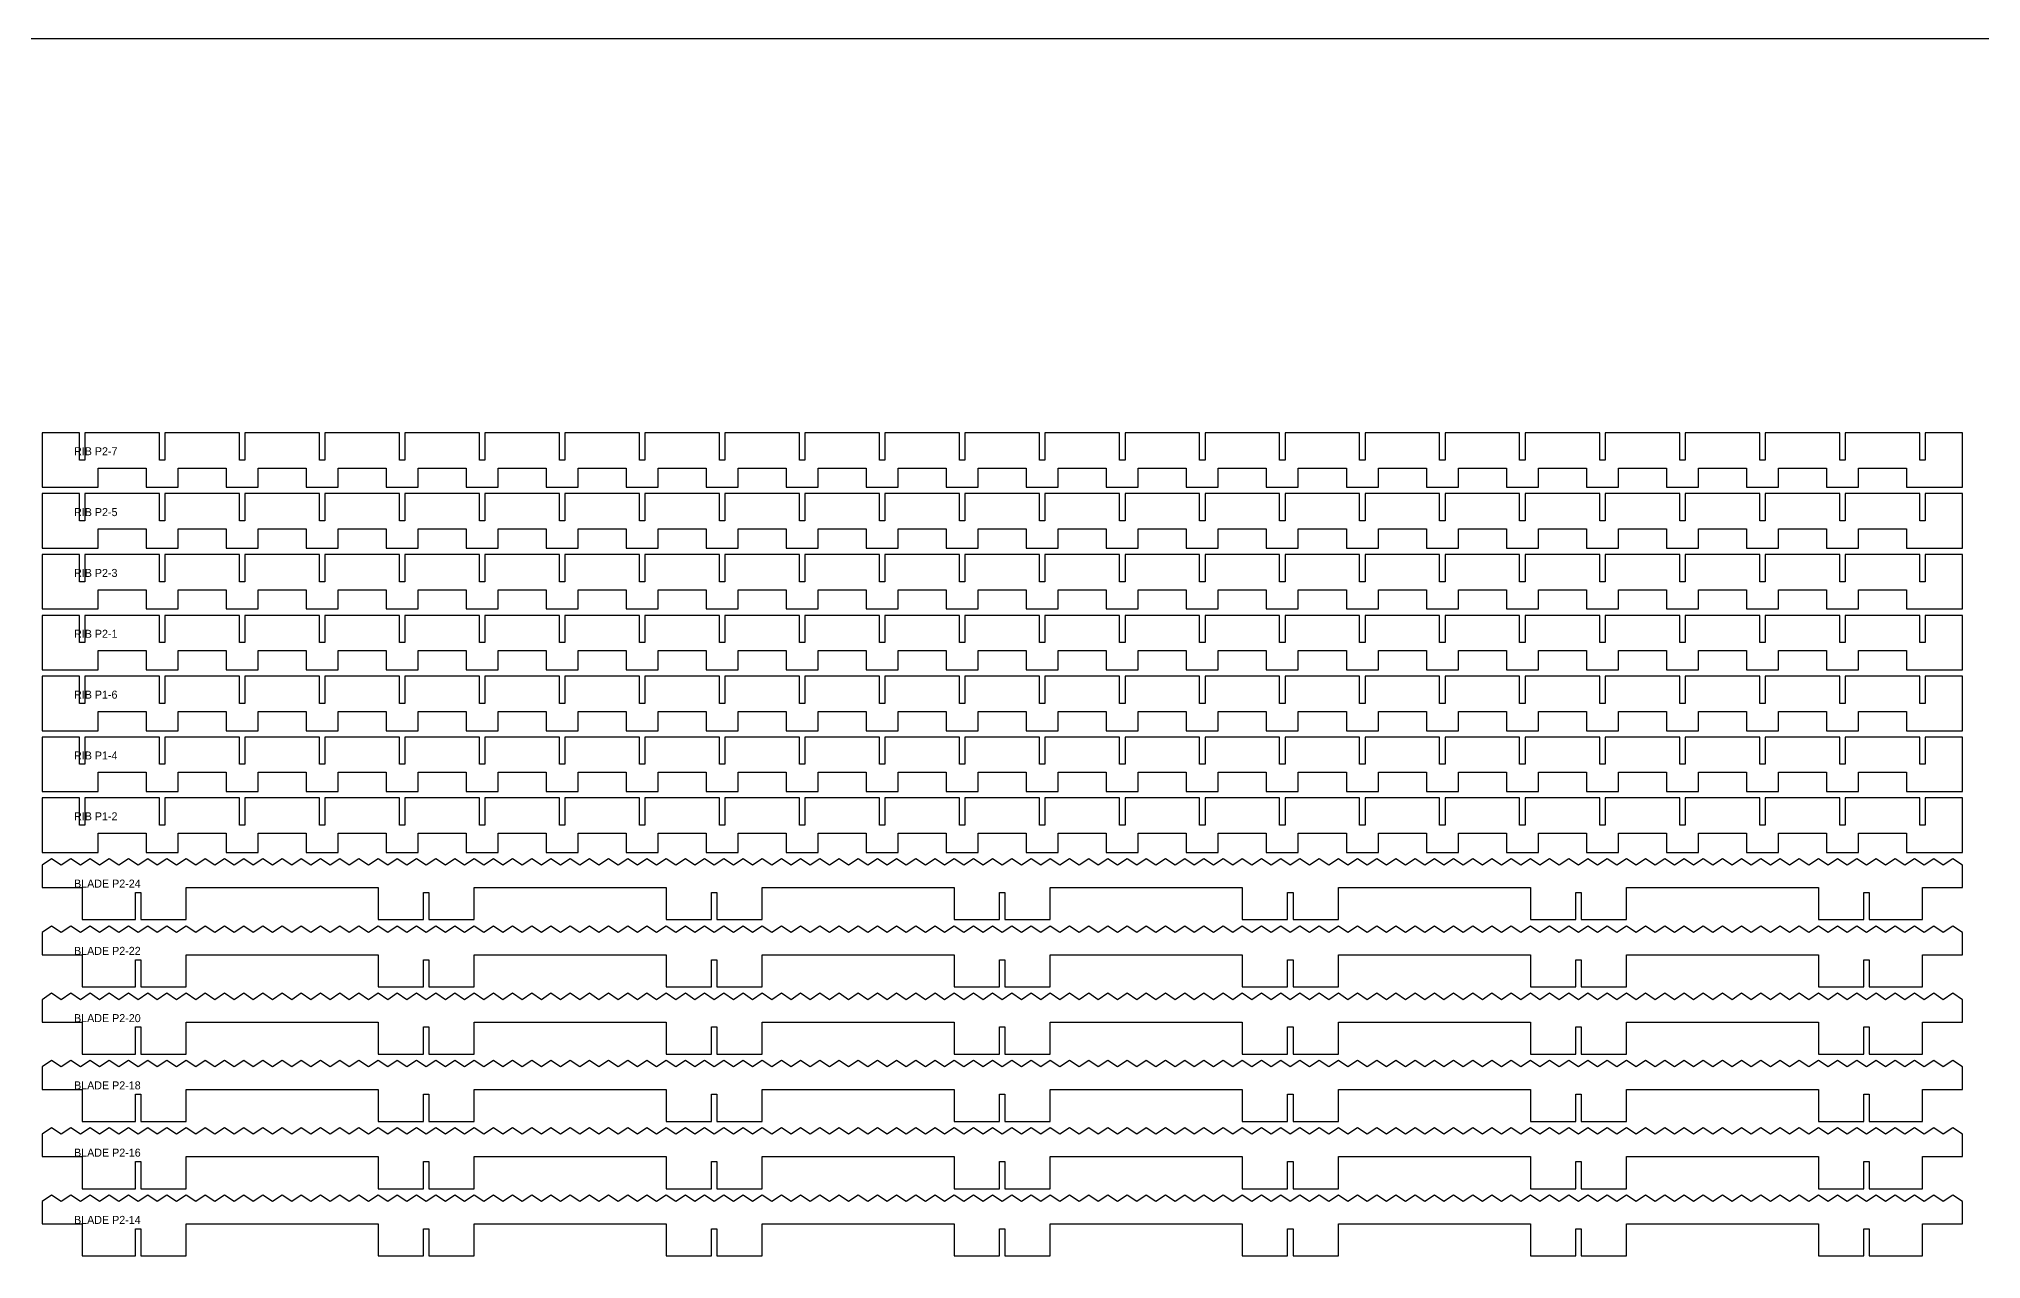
# Model space of a CAD drawing. Header units: millimetres. Extents: x 0 to 3048, y 0 to 1544.
# Drawn here: x 1210 to 2424, y 762 to 1524 of the extents above; entities that cross this region are included whole.
import ezdxf

# ---------------------------------------------------------------- set-up
doc = ezdxf.new("R2010")
doc.units = ezdxf.units.MM
for name, color, linetype in [('CUT', 1, 'Continuous'), ('LABELS', 3, 'Continuous'), ('SHEET', 8, 'Continuous')]:
    doc.layers.add(name, color=color, linetype=linetype)

msp = doc.modelspace()

# ---------------------------------------------------------------- linework, layer by layer
at = {"layer": 'CUT'}
for points in [[(1212, 1244), (1247, 1244), (1247, 1256), (1277, 1256), (1277, 1244), (1297, 1244), (1297, 1256), (1327, 1256), (1327, 1244), (1347, 1244), (1347, 1256), (1377, 1256), (1377, 1244), (1397, 1244), (1397, 1256), (1427, 1256), (1427, 1244), (1447, 1244), (1447, 1256), (1477, 1256), (1477, 1244), (1497, 1244), (1497, 1256), (1527, 1256), (1527, 1244), (1547, 1244), (1547, 1256), (1577, 1256), (1577, 1244), (1597, 1244), (1597, 1256), (1627, 1256), (1627, 1244), (1647, 1244), (1647, 1256), (1677, 1256), (1677, 1244), (1697, 1244), (1697, 1256), (1727, 1256), (1727, 1244), (1747, 1244), (1747, 1256), (1777, 1256), (1777, 1244), (1797, 1244), (1797, 1256), (1827, 1256), (1827, 1244), (1847, 1244), (1847, 1256), (1877, 1256), (1877, 1244), (1897, 1244), (1897, 1256), (1927, 1256), (1927, 1244), (1947, 1244), (1947, 1256), (1977, 1256), (1977, 1244), (1997, 1244), (1997, 1256), (2027, 1256), (2027, 1244), (2047, 1244), (2047, 1256), (2077, 1256), (2077, 1244), (2097, 1244), (2097, 1256), (2127, 1256), (2127, 1244), (2147, 1244), (2147, 1256), (2177, 1256), (2177, 1244), (2197, 1244), (2197, 1256), (2227, 1256), (2227, 1244), (2247, 1244), (2247, 1256), (2277, 1256), (2277, 1244), (2297, 1244), (2297, 1256), (2327, 1256), (2327, 1244), (2347, 1244), (2347, 1256), (2377, 1256), (2377, 1244), (2412, 1244), (2412, 1278), (2388.7, 1278), (2388.7, 1261), (2385.3, 1261), (2385.3, 1278), (2338.7, 1278), (2338.7, 1261), (2335.3, 1261), (2335.3, 1278), (2288.7, 1278), (2288.7, 1261), (2285.3, 1261), (2285.3, 1278), (2238.7, 1278), (2238.7, 1261), (2235.3, 1261), (2235.3, 1278), (2188.7, 1278), (2188.7, 1261), (2185.3, 1261), (2185.3, 1278), (2138.7, 1278), (2138.7, 1261), (2135.3, 1261), (2135.3, 1278), (2088.7, 1278), (2088.7, 1261), (2085.3, 1261), (2085.3, 1278), (2038.7, 1278), (2038.7, 1261), (2035.3, 1261), (2035.3, 1278), (1988.7, 1278), (1988.7, 1261), (1985.3, 1261), (1985.3, 1278), (1938.7, 1278), (1938.7, 1261), (1935.3, 1261), (1935.3, 1278), (1888.7, 1278), (1888.7, 1261), (1885.3, 1261), (1885.3, 1278), (1838.7, 1278), (1838.7, 1261), (1835.3, 1261), (1835.3, 1278), (1788.7, 1278), (1788.7, 1261), (1785.3, 1261), (1785.3, 1278), (1738.7, 1278), (1738.7, 1261), (1735.3, 1261), (1735.3, 1278), (1688.7, 1278), (1688.7, 1261), (1685.3, 1261), (1685.3, 1278), (1638.7, 1278), (1638.7, 1261), (1635.3, 1261), (1635.3, 1278), (1588.7, 1278), (1588.7, 1261), (1585.3, 1261), (1585.3, 1278), (1538.7, 1278), (1538.7, 1261), (1535.3, 1261), (1535.3, 1278), (1488.7, 1278), (1488.7, 1261), (1485.3, 1261), (1485.3, 1278), (1438.7, 1278), (1438.7, 1261), (1435.3, 1261), (1435.3, 1278), (1388.7, 1278), (1388.7, 1261), (1385.3, 1261), (1385.3, 1278), (1338.7, 1278), (1338.7, 1261), (1335.3, 1261), (1335.3, 1278), (1288.7, 1278), (1288.7, 1261), (1285.3, 1261), (1285.3, 1278), (1238.7, 1278), (1238.7, 1261), (1235.3, 1261), (1235.3, 1278), (1212, 1278)], [(1212, 1206), (1247, 1206), (1247, 1218), (1277, 1218), (1277, 1206), (1297, 1206), (1297, 1218), (1327, 1218), (1327, 1206), (1347, 1206), (1347, 1218), (1377, 1218), (1377, 1206), (1397, 1206), (1397, 1218), (1427, 1218), (1427, 1206), (1447, 1206), (1447, 1218), (1477, 1218), (1477, 1206), (1497, 1206), (1497, 1218), (1527, 1218), (1527, 1206), (1547, 1206), (1547, 1218), (1577, 1218), (1577, 1206), (1597, 1206), (1597, 1218), (1627, 1218), (1627, 1206), (1647, 1206), (1647, 1218), (1677, 1218), (1677, 1206), (1697, 1206), (1697, 1218), (1727, 1218), (1727, 1206), (1747, 1206), (1747, 1218), (1777, 1218), (1777, 1206), (1797, 1206), (1797, 1218), (1827, 1218), (1827, 1206), (1847, 1206), (1847, 1218), (1877, 1218), (1877, 1206), (1897, 1206), (1897, 1218), (1927, 1218), (1927, 1206), (1947, 1206), (1947, 1218), (1977, 1218), (1977, 1206), (1997, 1206), (1997, 1218), (2027, 1218), (2027, 1206), (2047, 1206), (2047, 1218), (2077, 1218), (2077, 1206), (2097, 1206), (2097, 1218), (2127, 1218), (2127, 1206), (2147, 1206), (2147, 1218), (2177, 1218), (2177, 1206), (2197, 1206), (2197, 1218), (2227, 1218), (2227, 1206), (2247, 1206), (2247, 1218), (2277, 1218), (2277, 1206), (2297, 1206), (2297, 1218), (2327, 1218), (2327, 1206), (2347, 1206), (2347, 1218), (2377, 1218), (2377, 1206), (2412, 1206), (2412, 1240), (2388.7, 1240), (2388.7, 1223), (2385.3, 1223), (2385.3, 1240), (2338.7, 1240), (2338.7, 1223), (2335.3, 1223), (2335.3, 1240), (2288.7, 1240), (2288.7, 1223), (2285.3, 1223), (2285.3, 1240), (2238.7, 1240), (2238.7, 1223), (2235.3, 1223), (2235.3, 1240), (2188.7, 1240), (2188.7, 1223), (2185.3, 1223), (2185.3, 1240), (2138.7, 1240), (2138.7, 1223), (2135.3, 1223), (2135.3, 1240), (2088.7, 1240), (2088.7, 1223), (2085.3, 1223), (2085.3, 1240), (2038.7, 1240), (2038.7, 1223), (2035.3, 1223), (2035.3, 1240), (1988.7, 1240), (1988.7, 1223), (1985.3, 1223), (1985.3, 1240), (1938.7, 1240), (1938.7, 1223), (1935.3, 1223), (1935.3, 1240), (1888.7, 1240), (1888.7, 1223), (1885.3, 1223), (1885.3, 1240), (1838.7, 1240), (1838.7, 1223), (1835.3, 1223), (1835.3, 1240), (1788.7, 1240), (1788.7, 1223), (1785.3, 1223), (1785.3, 1240), (1738.7, 1240), (1738.7, 1223), (1735.3, 1223), (1735.3, 1240), (1688.7, 1240), (1688.7, 1223), (1685.3, 1223), (1685.3, 1240), (1638.7, 1240), (1638.7, 1223), (1635.3, 1223), (1635.3, 1240), (1588.7, 1240), (1588.7, 1223), (1585.3, 1223), (1585.3, 1240), (1538.7, 1240), (1538.7, 1223), (1535.3, 1223), (1535.3, 1240), (1488.7, 1240), (1488.7, 1223), (1485.3, 1223), (1485.3, 1240), (1438.7, 1240), (1438.7, 1223), (1435.3, 1223), (1435.3, 1240), (1388.7, 1240), (1388.7, 1223), (1385.3, 1223), (1385.3, 1240), (1338.7, 1240), (1338.7, 1223), (1335.3, 1223), (1335.3, 1240), (1288.7, 1240), (1288.7, 1223), (1285.3, 1223), (1285.3, 1240), (1238.7, 1240), (1238.7, 1223), (1235.3, 1223), (1235.3, 1240), (1212, 1240)], [(1212, 1168), (1247, 1168), (1247, 1180), (1277, 1180), (1277, 1168), (1297, 1168), (1297, 1180), (1327, 1180), (1327, 1168), (1347, 1168), (1347, 1180), (1377, 1180), (1377, 1168), (1397, 1168), (1397, 1180), (1427, 1180), (1427, 1168), (1447, 1168), (1447, 1180), (1477, 1180), (1477, 1168), (1497, 1168), (1497, 1180), (1527, 1180), (1527, 1168), (1547, 1168), (1547, 1180), (1577, 1180), (1577, 1168), (1597, 1168), (1597, 1180), (1627, 1180), (1627, 1168), (1647, 1168), (1647, 1180), (1677, 1180), (1677, 1168), (1697, 1168), (1697, 1180), (1727, 1180), (1727, 1168), (1747, 1168), (1747, 1180), (1777, 1180), (1777, 1168), (1797, 1168), (1797, 1180), (1827, 1180), (1827, 1168), (1847, 1168), (1847, 1180), (1877, 1180), (1877, 1168), (1897, 1168), (1897, 1180), (1927, 1180), (1927, 1168), (1947, 1168), (1947, 1180), (1977, 1180), (1977, 1168), (1997, 1168), (1997, 1180), (2027, 1180), (2027, 1168), (2047, 1168), (2047, 1180), (2077, 1180), (2077, 1168), (2097, 1168), (2097, 1180), (2127, 1180), (2127, 1168), (2147, 1168), (2147, 1180), (2177, 1180), (2177, 1168), (2197, 1168), (2197, 1180), (2227, 1180), (2227, 1168), (2247, 1168), (2247, 1180), (2277, 1180), (2277, 1168), (2297, 1168), (2297, 1180), (2327, 1180), (2327, 1168), (2347, 1168), (2347, 1180), (2377, 1180), (2377, 1168), (2412, 1168), (2412, 1202), (2388.7, 1202), (2388.7, 1185), (2385.3, 1185), (2385.3, 1202), (2338.7, 1202), (2338.7, 1185), (2335.3, 1185), (2335.3, 1202), (2288.7, 1202), (2288.7, 1185), (2285.3, 1185), (2285.3, 1202), (2238.7, 1202), (2238.7, 1185), (2235.3, 1185), (2235.3, 1202), (2188.7, 1202), (2188.7, 1185), (2185.3, 1185), (2185.3, 1202), (2138.7, 1202), (2138.7, 1185), (2135.3, 1185), (2135.3, 1202), (2088.7, 1202), (2088.7, 1185), (2085.3, 1185), (2085.3, 1202), (2038.7, 1202), (2038.7, 1185), (2035.3, 1185), (2035.3, 1202), (1988.7, 1202), (1988.7, 1185), (1985.3, 1185), (1985.3, 1202), (1938.7, 1202), (1938.7, 1185), (1935.3, 1185), (1935.3, 1202), (1888.7, 1202), (1888.7, 1185), (1885.3, 1185), (1885.3, 1202), (1838.7, 1202), (1838.7, 1185), (1835.3, 1185), (1835.3, 1202), (1788.7, 1202), (1788.7, 1185), (1785.3, 1185), (1785.3, 1202), (1738.7, 1202), (1738.7, 1185), (1735.3, 1185), (1735.3, 1202), (1688.7, 1202), (1688.7, 1185), (1685.3, 1185), (1685.3, 1202), (1638.7, 1202), (1638.7, 1185), (1635.3, 1185), (1635.3, 1202), (1588.7, 1202), (1588.7, 1185), (1585.3, 1185), (1585.3, 1202), (1538.7, 1202), (1538.7, 1185), (1535.3, 1185), (1535.3, 1202), (1488.7, 1202), (1488.7, 1185), (1485.3, 1185), (1485.3, 1202), (1438.7, 1202), (1438.7, 1185), (1435.3, 1185), (1435.3, 1202), (1388.7, 1202), (1388.7, 1185), (1385.3, 1185), (1385.3, 1202), (1338.7, 1202), (1338.7, 1185), (1335.3, 1185), (1335.3, 1202), (1288.7, 1202), (1288.7, 1185), (1285.3, 1185), (1285.3, 1202), (1238.7, 1202), (1238.7, 1185), (1235.3, 1185), (1235.3, 1202), (1212, 1202)], [(1212, 1130), (1247, 1130), (1247, 1142), (1277, 1142), (1277, 1130), (1297, 1130), (1297, 1142), (1327, 1142), (1327, 1130), (1347, 1130), (1347, 1142), (1377, 1142), (1377, 1130), (1397, 1130), (1397, 1142), (1427, 1142), (1427, 1130), (1447, 1130), (1447, 1142), (1477, 1142), (1477, 1130), (1497, 1130), (1497, 1142), (1527, 1142), (1527, 1130), (1547, 1130), (1547, 1142), (1577, 1142), (1577, 1130), (1597, 1130), (1597, 1142), (1627, 1142), (1627, 1130), (1647, 1130), (1647, 1142), (1677, 1142), (1677, 1130), (1697, 1130), (1697, 1142), (1727, 1142), (1727, 1130), (1747, 1130), (1747, 1142), (1777, 1142), (1777, 1130), (1797, 1130), (1797, 1142), (1827, 1142), (1827, 1130), (1847, 1130), (1847, 1142), (1877, 1142), (1877, 1130), (1897, 1130), (1897, 1142), (1927, 1142), (1927, 1130), (1947, 1130), (1947, 1142), (1977, 1142), (1977, 1130), (1997, 1130), (1997, 1142), (2027, 1142), (2027, 1130), (2047, 1130), (2047, 1142), (2077, 1142), (2077, 1130), (2097, 1130), (2097, 1142), (2127, 1142), (2127, 1130), (2147, 1130), (2147, 1142), (2177, 1142), (2177, 1130), (2197, 1130), (2197, 1142), (2227, 1142), (2227, 1130), (2247, 1130), (2247, 1142), (2277, 1142), (2277, 1130), (2297, 1130), (2297, 1142), (2327, 1142), (2327, 1130), (2347, 1130), (2347, 1142), (2377, 1142), (2377, 1130), (2412, 1130), (2412, 1164), (2388.7, 1164), (2388.7, 1147), (2385.3, 1147), (2385.3, 1164), (2338.7, 1164), (2338.7, 1147), (2335.3, 1147), (2335.3, 1164), (2288.7, 1164), (2288.7, 1147), (2285.3, 1147), (2285.3, 1164), (2238.7, 1164), (2238.7, 1147), (2235.3, 1147), (2235.3, 1164), (2188.7, 1164), (2188.7, 1147), (2185.3, 1147), (2185.3, 1164), (2138.7, 1164), (2138.7, 1147), (2135.3, 1147), (2135.3, 1164), (2088.7, 1164), (2088.7, 1147), (2085.3, 1147), (2085.3, 1164), (2038.7, 1164), (2038.7, 1147), (2035.3, 1147), (2035.3, 1164), (1988.7, 1164), (1988.7, 1147), (1985.3, 1147), (1985.3, 1164), (1938.7, 1164), (1938.7, 1147), (1935.3, 1147), (1935.3, 1164), (1888.7, 1164), (1888.7, 1147), (1885.3, 1147), (1885.3, 1164), (1838.7, 1164), (1838.7, 1147), (1835.3, 1147), (1835.3, 1164), (1788.7, 1164), (1788.7, 1147), (1785.3, 1147), (1785.3, 1164), (1738.7, 1164), (1738.7, 1147), (1735.3, 1147), (1735.3, 1164), (1688.7, 1164), (1688.7, 1147), (1685.3, 1147), (1685.3, 1164), (1638.7, 1164), (1638.7, 1147), (1635.3, 1147), (1635.3, 1164), (1588.7, 1164), (1588.7, 1147), (1585.3, 1147), (1585.3, 1164), (1538.7, 1164), (1538.7, 1147), (1535.3, 1147), (1535.3, 1164), (1488.7, 1164), (1488.7, 1147), (1485.3, 1147), (1485.3, 1164), (1438.7, 1164), (1438.7, 1147), (1435.3, 1147), (1435.3, 1164), (1388.7, 1164), (1388.7, 1147), (1385.3, 1147), (1385.3, 1164), (1338.7, 1164), (1338.7, 1147), (1335.3, 1147), (1335.3, 1164), (1288.7, 1164), (1288.7, 1147), (1285.3, 1147), (1285.3, 1164), (1238.7, 1164), (1238.7, 1147), (1235.3, 1147), (1235.3, 1164), (1212, 1164)], [(1212, 1092), (1247, 1092), (1247, 1104), (1277, 1104), (1277, 1092), (1297, 1092), (1297, 1104), (1327, 1104), (1327, 1092), (1347, 1092), (1347, 1104), (1377, 1104), (1377, 1092), (1397, 1092), (1397, 1104), (1427, 1104), (1427, 1092), (1447, 1092), (1447, 1104), (1477, 1104), (1477, 1092), (1497, 1092), (1497, 1104), (1527, 1104), (1527, 1092), (1547, 1092), (1547, 1104), (1577, 1104), (1577, 1092), (1597, 1092), (1597, 1104), (1627, 1104), (1627, 1092), (1647, 1092), (1647, 1104), (1677, 1104), (1677, 1092), (1697, 1092), (1697, 1104), (1727, 1104), (1727, 1092), (1747, 1092), (1747, 1104), (1777, 1104), (1777, 1092), (1797, 1092), (1797, 1104), (1827, 1104), (1827, 1092), (1847, 1092), (1847, 1104), (1877, 1104), (1877, 1092), (1897, 1092), (1897, 1104), (1927, 1104), (1927, 1092), (1947, 1092), (1947, 1104), (1977, 1104), (1977, 1092), (1997, 1092), (1997, 1104), (2027, 1104), (2027, 1092), (2047, 1092), (2047, 1104), (2077, 1104), (2077, 1092), (2097, 1092), (2097, 1104), (2127, 1104), (2127, 1092), (2147, 1092), (2147, 1104), (2177, 1104), (2177, 1092), (2197, 1092), (2197, 1104), (2227, 1104), (2227, 1092), (2247, 1092), (2247, 1104), (2277, 1104), (2277, 1092), (2297, 1092), (2297, 1104), (2327, 1104), (2327, 1092), (2347, 1092), (2347, 1104), (2377, 1104), (2377, 1092), (2412, 1092), (2412, 1126), (2388.7, 1126), (2388.7, 1109), (2385.3, 1109), (2385.3, 1126), (2338.7, 1126), (2338.7, 1109), (2335.3, 1109), (2335.3, 1126), (2288.7, 1126), (2288.7, 1109), (2285.3, 1109), (2285.3, 1126), (2238.7, 1126), (2238.7, 1109), (2235.3, 1109), (2235.3, 1126), (2188.7, 1126), (2188.7, 1109), (2185.3, 1109), (2185.3, 1126), (2138.7, 1126), (2138.7, 1109), (2135.3, 1109), (2135.3, 1126), (2088.7, 1126), (2088.7, 1109), (2085.3, 1109), (2085.3, 1126), (2038.7, 1126), (2038.7, 1109), (2035.3, 1109), (2035.3, 1126), (1988.7, 1126), (1988.7, 1109), (1985.3, 1109), (1985.3, 1126), (1938.7, 1126), (1938.7, 1109), (1935.3, 1109), (1935.3, 1126), (1888.7, 1126), (1888.7, 1109), (1885.3, 1109), (1885.3, 1126), (1838.7, 1126), (1838.7, 1109), (1835.3, 1109), (1835.3, 1126), (1788.7, 1126), (1788.7, 1109), (1785.3, 1109), (1785.3, 1126), (1738.7, 1126), (1738.7, 1109), (1735.3, 1109), (1735.3, 1126), (1688.7, 1126), (1688.7, 1109), (1685.3, 1109), (1685.3, 1126), (1638.7, 1126), (1638.7, 1109), (1635.3, 1109), (1635.3, 1126), (1588.7, 1126), (1588.7, 1109), (1585.3, 1109), (1585.3, 1126), (1538.7, 1126), (1538.7, 1109), (1535.3, 1109), (1535.3, 1126), (1488.7, 1126), (1488.7, 1109), (1485.3, 1109), (1485.3, 1126), (1438.7, 1126), (1438.7, 1109), (1435.3, 1109), (1435.3, 1126), (1388.7, 1126), (1388.7, 1109), (1385.3, 1109), (1385.3, 1126), (1338.7, 1126), (1338.7, 1109), (1335.3, 1109), (1335.3, 1126), (1288.7, 1126), (1288.7, 1109), (1285.3, 1109), (1285.3, 1126), (1238.7, 1126), (1238.7, 1109), (1235.3, 1109), (1235.3, 1126), (1212, 1126)], [(1212, 1054), (1247, 1054), (1247, 1066), (1277, 1066), (1277, 1054), (1297, 1054), (1297, 1066), (1327, 1066), (1327, 1054), (1347, 1054), (1347, 1066), (1377, 1066), (1377, 1054), (1397, 1054), (1397, 1066), (1427, 1066), (1427, 1054), (1447, 1054), (1447, 1066), (1477, 1066), (1477, 1054), (1497, 1054), (1497, 1066), (1527, 1066), (1527, 1054), (1547, 1054), (1547, 1066), (1577, 1066), (1577, 1054), (1597, 1054), (1597, 1066), (1627, 1066), (1627, 1054), (1647, 1054), (1647, 1066), (1677, 1066), (1677, 1054), (1697, 1054), (1697, 1066), (1727, 1066), (1727, 1054), (1747, 1054), (1747, 1066), (1777, 1066), (1777, 1054), (1797, 1054), (1797, 1066), (1827, 1066), (1827, 1054), (1847, 1054), (1847, 1066), (1877, 1066), (1877, 1054), (1897, 1054), (1897, 1066), (1927, 1066), (1927, 1054), (1947, 1054), (1947, 1066), (1977, 1066), (1977, 1054), (1997, 1054), (1997, 1066), (2027, 1066), (2027, 1054), (2047, 1054), (2047, 1066), (2077, 1066), (2077, 1054), (2097, 1054), (2097, 1066), (2127, 1066), (2127, 1054), (2147, 1054), (2147, 1066), (2177, 1066), (2177, 1054), (2197, 1054), (2197, 1066), (2227, 1066), (2227, 1054), (2247, 1054), (2247, 1066), (2277, 1066), (2277, 1054), (2297, 1054), (2297, 1066), (2327, 1066), (2327, 1054), (2347, 1054), (2347, 1066), (2377, 1066), (2377, 1054), (2412, 1054), (2412, 1088), (2388.7, 1088), (2388.7, 1071), (2385.3, 1071), (2385.3, 1088), (2338.7, 1088), (2338.7, 1071), (2335.3, 1071), (2335.3, 1088), (2288.7, 1088), (2288.7, 1071), (2285.3, 1071), (2285.3, 1088), (2238.7, 1088), (2238.7, 1071), (2235.3, 1071), (2235.3, 1088), (2188.7, 1088), (2188.7, 1071), (2185.3, 1071), (2185.3, 1088), (2138.7, 1088), (2138.7, 1071), (2135.3, 1071), (2135.3, 1088), (2088.7, 1088), (2088.7, 1071), (2085.3, 1071), (2085.3, 1088), (2038.7, 1088), (2038.7, 1071), (2035.3, 1071), (2035.3, 1088), (1988.7, 1088), (1988.7, 1071), (1985.3, 1071), (1985.3, 1088), (1938.7, 1088), (1938.7, 1071), (1935.3, 1071), (1935.3, 1088), (1888.7, 1088), (1888.7, 1071), (1885.3, 1071), (1885.3, 1088), (1838.7, 1088), (1838.7, 1071), (1835.3, 1071), (1835.3, 1088), (1788.7, 1088), (1788.7, 1071), (1785.3, 1071), (1785.3, 1088), (1738.7, 1088), (1738.7, 1071), (1735.3, 1071), (1735.3, 1088), (1688.7, 1088), (1688.7, 1071), (1685.3, 1071), (1685.3, 1088), (1638.7, 1088), (1638.7, 1071), (1635.3, 1071), (1635.3, 1088), (1588.7, 1088), (1588.7, 1071), (1585.3, 1071), (1585.3, 1088), (1538.7, 1088), (1538.7, 1071), (1535.3, 1071), (1535.3, 1088), (1488.7, 1088), (1488.7, 1071), (1485.3, 1071), (1485.3, 1088), (1438.7, 1088), (1438.7, 1071), (1435.3, 1071), (1435.3, 1088), (1388.7, 1088), (1388.7, 1071), (1385.3, 1071), (1385.3, 1088), (1338.7, 1088), (1338.7, 1071), (1335.3, 1071), (1335.3, 1088), (1288.7, 1088), (1288.7, 1071), (1285.3, 1071), (1285.3, 1088), (1238.7, 1088), (1238.7, 1071), (1235.3, 1071), (1235.3, 1088), (1212, 1088)], [(1212, 1016), (1247, 1016), (1247, 1028), (1277, 1028), (1277, 1016), (1297, 1016), (1297, 1028), (1327, 1028), (1327, 1016), (1347, 1016), (1347, 1028), (1377, 1028), (1377, 1016), (1397, 1016), (1397, 1028), (1427, 1028), (1427, 1016), (1447, 1016), (1447, 1028), (1477, 1028), (1477, 1016), (1497, 1016), (1497, 1028), (1527, 1028), (1527, 1016), (1547, 1016), (1547, 1028), (1577, 1028), (1577, 1016), (1597, 1016), (1597, 1028), (1627, 1028), (1627, 1016), (1647, 1016), (1647, 1028), (1677, 1028), (1677, 1016), (1697, 1016), (1697, 1028), (1727, 1028), (1727, 1016), (1747, 1016), (1747, 1028), (1777, 1028), (1777, 1016), (1797, 1016), (1797, 1028), (1827, 1028), (1827, 1016), (1847, 1016), (1847, 1028), (1877, 1028), (1877, 1016), (1897, 1016), (1897, 1028), (1927, 1028), (1927, 1016), (1947, 1016), (1947, 1028), (1977, 1028), (1977, 1016), (1997, 1016), (1997, 1028), (2027, 1028), (2027, 1016), (2047, 1016), (2047, 1028), (2077, 1028), (2077, 1016), (2097, 1016), (2097, 1028), (2127, 1028), (2127, 1016), (2147, 1016), (2147, 1028), (2177, 1028), (2177, 1016), (2197, 1016), (2197, 1028), (2227, 1028), (2227, 1016), (2247, 1016), (2247, 1028), (2277, 1028), (2277, 1016), (2297, 1016), (2297, 1028), (2327, 1028), (2327, 1016), (2347, 1016), (2347, 1028), (2377, 1028), (2377, 1016), (2412, 1016), (2412, 1050), (2388.7, 1050), (2388.7, 1033), (2385.3, 1033), (2385.3, 1050), (2338.7, 1050), (2338.7, 1033), (2335.3, 1033), (2335.3, 1050), (2288.7, 1050), (2288.7, 1033), (2285.3, 1033), (2285.3, 1050), (2238.7, 1050), (2238.7, 1033), (2235.3, 1033), (2235.3, 1050), (2188.7, 1050), (2188.7, 1033), (2185.3, 1033), (2185.3, 1050), (2138.7, 1050), (2138.7, 1033), (2135.3, 1033), (2135.3, 1050), (2088.7, 1050), (2088.7, 1033), (2085.3, 1033), (2085.3, 1050), (2038.7, 1050), (2038.7, 1033), (2035.3, 1033), (2035.3, 1050), (1988.7, 1050), (1988.7, 1033), (1985.3, 1033), (1985.3, 1050), (1938.7, 1050), (1938.7, 1033), (1935.3, 1033), (1935.3, 1050), (1888.7, 1050), (1888.7, 1033), (1885.3, 1033), (1885.3, 1050), (1838.7, 1050), (1838.7, 1033), (1835.3, 1033), (1835.3, 1050), (1788.7, 1050), (1788.7, 1033), (1785.3, 1033), (1785.3, 1050), (1738.7, 1050), (1738.7, 1033), (1735.3, 1033), (1735.3, 1050), (1688.7, 1050), (1688.7, 1033), (1685.3, 1033), (1685.3, 1050), (1638.7, 1050), (1638.7, 1033), (1635.3, 1033), (1635.3, 1050), (1588.7, 1050), (1588.7, 1033), (1585.3, 1033), (1585.3, 1050), (1538.7, 1050), (1538.7, 1033), (1535.3, 1033), (1535.3, 1050), (1488.7, 1050), (1488.7, 1033), (1485.3, 1033), (1485.3, 1050), (1438.7, 1050), (1438.7, 1033), (1435.3, 1033), (1435.3, 1050), (1388.7, 1050), (1388.7, 1033), (1385.3, 1033), (1385.3, 1050), (1338.7, 1050), (1338.7, 1033), (1335.3, 1033), (1335.3, 1050), (1288.7, 1050), (1288.7, 1033), (1285.3, 1033), (1285.3, 1050), (1238.7, 1050), (1238.7, 1033), (1235.3, 1033), (1235.3, 1050), (1212, 1050)], [(1212, 994), (1237, 994), (1237, 974), (1270.3, 974), (1270.3, 991), (1273.7, 991), (1273.7, 974), (1302, 974), (1302, 994), (1422, 994), (1422, 974), (1450.3, 974), (1450.3, 991), (1453.7, 991), (1453.7, 974), (1482, 974), (1482, 994), (1602, 994), (1602, 974), (1630.3, 974), (1630.3, 991), (1633.7, 991), (1633.7, 974), (1662, 974), (1662, 994), (1782, 994), (1782, 974), (1810.3, 974), (1810.3, 991), (1813.7, 991), (1813.7, 974), (1842, 974), (1842, 994), (1962, 994), (1962, 974), (1990.3, 974), (1990.3, 991), (1993.7, 991), (1993.7, 974), (2022, 974), (2022, 994), (2142, 994), (2142, 974), (2170.3, 974), (2170.3, 991), (2173.7, 991), (2173.7, 974), (2202, 974), (2202, 994), (2322, 994), (2322, 974), (2350.3, 974), (2350.3, 991), (2353.7, 991), (2353.7, 974), (2387, 974), (2387, 994), (2412, 994), (2412, 1008), (2406, 1012), (2400, 1008), (2394, 1012), (2388, 1008), (2382, 1012), (2376, 1008), (2370, 1012), (2364, 1008), (2358, 1012), (2352, 1008), (2346, 1012), (2340, 1008), (2334, 1012), (2328, 1008), (2322, 1012), (2316, 1008), (2310, 1012), (2304, 1008), (2298, 1012), (2292, 1008), (2286, 1012), (2280, 1008), (2274, 1012), (2268, 1008), (2262, 1012), (2256, 1008), (2250, 1012), (2244, 1008), (2238, 1012), (2232, 1008), (2226, 1012), (2220, 1008), (2214, 1012), (2208, 1008), (2202, 1012), (2196, 1008), (2190, 1012), (2184, 1008), (2178, 1012), (2172, 1008), (2166, 1012), (2160, 1008), (2154, 1012), (2148, 1008), (2142, 1012), (2136, 1008), (2130, 1012), (2124, 1008), (2118, 1012), (2112, 1008), (2106, 1012), (2100, 1008), (2094, 1012), (2088, 1008), (2082, 1012), (2076, 1008), (2070, 1012), (2064, 1008), (2058, 1012), (2052, 1008), (2046, 1012), (2040, 1008), (2034, 1012), (2028, 1008), (2022, 1012), (2016, 1008), (2010, 1012), (2004, 1008), (1998, 1012), (1992, 1008), (1986, 1012), (1980, 1008), (1974, 1012), (1968, 1008), (1962, 1012), (1956, 1008), (1950, 1012), (1944, 1008), (1938, 1012), (1932, 1008), (1926, 1012), (1920, 1008), (1914, 1012), (1908, 1008), (1902, 1012), (1896, 1008), (1890, 1012), (1884, 1008), (1878, 1012), (1872, 1008), (1866, 1012), (1860, 1008), (1854, 1012), (1848, 1008), (1842, 1012), (1836, 1008), (1830, 1012), (1824, 1008), (1818, 1012), (1812, 1008), (1806, 1012), (1800, 1008), (1794, 1012), (1788, 1008), (1782, 1012), (1776, 1008), (1770, 1012), (1764, 1008), (1758, 1012), (1752, 1008), (1746, 1012), (1740, 1008), (1734, 1012), (1728, 1008), (1722, 1012), (1716, 1008), (1710, 1012), (1704, 1008), (1698, 1012), (1692, 1008), (1686, 1012), (1680, 1008), (1674, 1012), (1668, 1008), (1662, 1012), (1656, 1008), (1650, 1012), (1644, 1008), (1638, 1012), (1632, 1008), (1626, 1012), (1620, 1008), (1614, 1012), (1608, 1008), (1602, 1012), (1596, 1008), (1590, 1012), (1584, 1008), (1578, 1012), (1572, 1008), (1566, 1012), (1560, 1008), (1554, 1012), (1548, 1008), (1542, 1012), (1536, 1008), (1530, 1012), (1524, 1008), (1518, 1012), (1512, 1008), (1506, 1012), (1500, 1008), (1494, 1012), (1488, 1008), (1482, 1012), (1476, 1008), (1470, 1012), (1464, 1008), (1458, 1012), (1452, 1008), (1446, 1012), (1440, 1008), (1434, 1012), (1428, 1008), (1422, 1012), (1416, 1008), (1410, 1012), (1404, 1008), (1398, 1012), (1392, 1008), (1386, 1012), (1380, 1008), (1374, 1012), (1368, 1008), (1362, 1012), (1356, 1008), (1350, 1012), (1344, 1008), (1338, 1012), (1332, 1008), (1326, 1012), (1320, 1008), (1314, 1012), (1308, 1008), (1302, 1012), (1296, 1008), (1290, 1012), (1284, 1008), (1278, 1012), (1272, 1008), (1266, 1012), (1260, 1008), (1254, 1012), (1248, 1008), (1242, 1012), (1236, 1008), (1230, 1012), (1224, 1008), (1218, 1012), (1212, 1008)], [(1212, 952), (1237, 952), (1237, 932), (1270.3, 932), (1270.3, 949), (1273.7, 949), (1273.7, 932), (1302, 932), (1302, 952), (1422, 952), (1422, 932), (1450.3, 932), (1450.3, 949), (1453.7, 949), (1453.7, 932), (1482, 932), (1482, 952), (1602, 952), (1602, 932), (1630.3, 932), (1630.3, 949), (1633.7, 949), (1633.7, 932), (1662, 932), (1662, 952), (1782, 952), (1782, 932), (1810.3, 932), (1810.3, 949), (1813.7, 949), (1813.7, 932), (1842, 932), (1842, 952), (1962, 952), (1962, 932), (1990.3, 932), (1990.3, 949), (1993.7, 949), (1993.7, 932), (2022, 932), (2022, 952), (2142, 952), (2142, 932), (2170.3, 932), (2170.3, 949), (2173.7, 949), (2173.7, 932), (2202, 932), (2202, 952), (2322, 952), (2322, 932), (2350.3, 932), (2350.3, 949), (2353.7, 949), (2353.7, 932), (2387, 932), (2387, 952), (2412, 952), (2412, 966), (2406, 970), (2400, 966), (2394, 970), (2388, 966), (2382, 970), (2376, 966), (2370, 970), (2364, 966), (2358, 970), (2352, 966), (2346, 970), (2340, 966), (2334, 970), (2328, 966), (2322, 970), (2316, 966), (2310, 970), (2304, 966), (2298, 970), (2292, 966), (2286, 970), (2280, 966), (2274, 970), (2268, 966), (2262, 970), (2256, 966), (2250, 970), (2244, 966), (2238, 970), (2232, 966), (2226, 970), (2220, 966), (2214, 970), (2208, 966), (2202, 970), (2196, 966), (2190, 970), (2184, 966), (2178, 970), (2172, 966), (2166, 970), (2160, 966), (2154, 970), (2148, 966), (2142, 970), (2136, 966), (2130, 970), (2124, 966), (2118, 970), (2112, 966), (2106, 970), (2100, 966), (2094, 970), (2088, 966), (2082, 970), (2076, 966), (2070, 970), (2064, 966), (2058, 970), (2052, 966), (2046, 970), (2040, 966), (2034, 970), (2028, 966), (2022, 970), (2016, 966), (2010, 970), (2004, 966), (1998, 970), (1992, 966), (1986, 970), (1980, 966), (1974, 970), (1968, 966), (1962, 970), (1956, 966), (1950, 970), (1944, 966), (1938, 970), (1932, 966), (1926, 970), (1920, 966), (1914, 970), (1908, 966), (1902, 970), (1896, 966), (1890, 970), (1884, 966), (1878, 970), (1872, 966), (1866, 970), (1860, 966), (1854, 970), (1848, 966), (1842, 970), (1836, 966), (1830, 970), (1824, 966), (1818, 970), (1812, 966), (1806, 970), (1800, 966), (1794, 970), (1788, 966), (1782, 970), (1776, 966), (1770, 970), (1764, 966), (1758, 970), (1752, 966), (1746, 970), (1740, 966), (1734, 970), (1728, 966), (1722, 970), (1716, 966), (1710, 970), (1704, 966), (1698, 970), (1692, 966), (1686, 970), (1680, 966), (1674, 970), (1668, 966), (1662, 970), (1656, 966), (1650, 970), (1644, 966), (1638, 970), (1632, 966), (1626, 970), (1620, 966), (1614, 970), (1608, 966), (1602, 970), (1596, 966), (1590, 970), (1584, 966), (1578, 970), (1572, 966), (1566, 970), (1560, 966), (1554, 970), (1548, 966), (1542, 970), (1536, 966), (1530, 970), (1524, 966), (1518, 970), (1512, 966), (1506, 970), (1500, 966), (1494, 970), (1488, 966), (1482, 970), (1476, 966), (1470, 970), (1464, 966), (1458, 970), (1452, 966), (1446, 970), (1440, 966), (1434, 970), (1428, 966), (1422, 970), (1416, 966), (1410, 970), (1404, 966), (1398, 970), (1392, 966), (1386, 970), (1380, 966), (1374, 970), (1368, 966), (1362, 970), (1356, 966), (1350, 970), (1344, 966), (1338, 970), (1332, 966), (1326, 970), (1320, 966), (1314, 970), (1308, 966), (1302, 970), (1296, 966), (1290, 970), (1284, 966), (1278, 970), (1272, 966), (1266, 970), (1260, 966), (1254, 970), (1248, 966), (1242, 970), (1236, 966), (1230, 970), (1224, 966), (1218, 970), (1212, 966)], [(1212, 910), (1237, 910), (1237, 890), (1270.3, 890), (1270.3, 907), (1273.7, 907), (1273.7, 890), (1302, 890), (1302, 910), (1422, 910), (1422, 890), (1450.3, 890), (1450.3, 907), (1453.7, 907), (1453.7, 890), (1482, 890), (1482, 910), (1602, 910), (1602, 890), (1630.3, 890), (1630.3, 907), (1633.7, 907), (1633.7, 890), (1662, 890), (1662, 910), (1782, 910), (1782, 890), (1810.3, 890), (1810.3, 907), (1813.7, 907), (1813.7, 890), (1842, 890), (1842, 910), (1962, 910), (1962, 890), (1990.3, 890), (1990.3, 907), (1993.7, 907), (1993.7, 890), (2022, 890), (2022, 910), (2142, 910), (2142, 890), (2170.3, 890), (2170.3, 907), (2173.7, 907), (2173.7, 890), (2202, 890), (2202, 910), (2322, 910), (2322, 890), (2350.3, 890), (2350.3, 907), (2353.7, 907), (2353.7, 890), (2387, 890), (2387, 910), (2412, 910), (2412, 924), (2406, 928), (2400, 924), (2394, 928), (2388, 924), (2382, 928), (2376, 924), (2370, 928), (2364, 924), (2358, 928), (2352, 924), (2346, 928), (2340, 924), (2334, 928), (2328, 924), (2322, 928), (2316, 924), (2310, 928), (2304, 924), (2298, 928), (2292, 924), (2286, 928), (2280, 924), (2274, 928), (2268, 924), (2262, 928), (2256, 924), (2250, 928), (2244, 924), (2238, 928), (2232, 924), (2226, 928), (2220, 924), (2214, 928), (2208, 924), (2202, 928), (2196, 924), (2190, 928), (2184, 924), (2178, 928), (2172, 924), (2166, 928), (2160, 924), (2154, 928), (2148, 924), (2142, 928), (2136, 924), (2130, 928), (2124, 924), (2118, 928), (2112, 924), (2106, 928), (2100, 924), (2094, 928), (2088, 924), (2082, 928), (2076, 924), (2070, 928), (2064, 924), (2058, 928), (2052, 924), (2046, 928), (2040, 924), (2034, 928), (2028, 924), (2022, 928), (2016, 924), (2010, 928), (2004, 924), (1998, 928), (1992, 924), (1986, 928), (1980, 924), (1974, 928), (1968, 924), (1962, 928), (1956, 924), (1950, 928), (1944, 924), (1938, 928), (1932, 924), (1926, 928), (1920, 924), (1914, 928), (1908, 924), (1902, 928), (1896, 924), (1890, 928), (1884, 924), (1878, 928), (1872, 924), (1866, 928), (1860, 924), (1854, 928), (1848, 924), (1842, 928), (1836, 924), (1830, 928), (1824, 924), (1818, 928), (1812, 924), (1806, 928), (1800, 924), (1794, 928), (1788, 924), (1782, 928), (1776, 924), (1770, 928), (1764, 924), (1758, 928), (1752, 924), (1746, 928), (1740, 924), (1734, 928), (1728, 924), (1722, 928), (1716, 924), (1710, 928), (1704, 924), (1698, 928), (1692, 924), (1686, 928), (1680, 924), (1674, 928), (1668, 924), (1662, 928), (1656, 924), (1650, 928), (1644, 924), (1638, 928), (1632, 924), (1626, 928), (1620, 924), (1614, 928), (1608, 924), (1602, 928), (1596, 924), (1590, 928), (1584, 924), (1578, 928), (1572, 924), (1566, 928), (1560, 924), (1554, 928), (1548, 924), (1542, 928), (1536, 924), (1530, 928), (1524, 924), (1518, 928), (1512, 924), (1506, 928), (1500, 924), (1494, 928), (1488, 924), (1482, 928), (1476, 924), (1470, 928), (1464, 924), (1458, 928), (1452, 924), (1446, 928), (1440, 924), (1434, 928), (1428, 924), (1422, 928), (1416, 924), (1410, 928), (1404, 924), (1398, 928), (1392, 924), (1386, 928), (1380, 924), (1374, 928), (1368, 924), (1362, 928), (1356, 924), (1350, 928), (1344, 924), (1338, 928), (1332, 924), (1326, 928), (1320, 924), (1314, 928), (1308, 924), (1302, 928), (1296, 924), (1290, 928), (1284, 924), (1278, 928), (1272, 924), (1266, 928), (1260, 924), (1254, 928), (1248, 924), (1242, 928), (1236, 924), (1230, 928), (1224, 924), (1218, 928), (1212, 924)], [(1212, 868), (1237, 868), (1237, 848), (1270.3, 848), (1270.3, 865), (1273.7, 865), (1273.7, 848), (1302, 848), (1302, 868), (1422, 868), (1422, 848), (1450.3, 848), (1450.3, 865), (1453.7, 865), (1453.7, 848), (1482, 848), (1482, 868), (1602, 868), (1602, 848), (1630.3, 848), (1630.3, 865), (1633.7, 865), (1633.7, 848), (1662, 848), (1662, 868), (1782, 868), (1782, 848), (1810.3, 848), (1810.3, 865), (1813.7, 865), (1813.7, 848), (1842, 848), (1842, 868), (1962, 868), (1962, 848), (1990.3, 848), (1990.3, 865), (1993.7, 865), (1993.7, 848), (2022, 848), (2022, 868), (2142, 868), (2142, 848), (2170.3, 848), (2170.3, 865), (2173.7, 865), (2173.7, 848), (2202, 848), (2202, 868), (2322, 868), (2322, 848), (2350.3, 848), (2350.3, 865), (2353.7, 865), (2353.7, 848), (2387, 848), (2387, 868), (2412, 868), (2412, 882), (2406, 886), (2400, 882), (2394, 886), (2388, 882), (2382, 886), (2376, 882), (2370, 886), (2364, 882), (2358, 886), (2352, 882), (2346, 886), (2340, 882), (2334, 886), (2328, 882), (2322, 886), (2316, 882), (2310, 886), (2304, 882), (2298, 886), (2292, 882), (2286, 886), (2280, 882), (2274, 886), (2268, 882), (2262, 886), (2256, 882), (2250, 886), (2244, 882), (2238, 886), (2232, 882), (2226, 886), (2220, 882), (2214, 886), (2208, 882), (2202, 886), (2196, 882), (2190, 886), (2184, 882), (2178, 886), (2172, 882), (2166, 886), (2160, 882), (2154, 886), (2148, 882), (2142, 886), (2136, 882), (2130, 886), (2124, 882), (2118, 886), (2112, 882), (2106, 886), (2100, 882), (2094, 886), (2088, 882), (2082, 886), (2076, 882), (2070, 886), (2064, 882), (2058, 886), (2052, 882), (2046, 886), (2040, 882), (2034, 886), (2028, 882), (2022, 886), (2016, 882), (2010, 886), (2004, 882), (1998, 886), (1992, 882), (1986, 886), (1980, 882), (1974, 886), (1968, 882), (1962, 886), (1956, 882), (1950, 886), (1944, 882), (1938, 886), (1932, 882), (1926, 886), (1920, 882), (1914, 886), (1908, 882), (1902, 886), (1896, 882), (1890, 886), (1884, 882), (1878, 886), (1872, 882), (1866, 886), (1860, 882), (1854, 886), (1848, 882), (1842, 886), (1836, 882), (1830, 886), (1824, 882), (1818, 886), (1812, 882), (1806, 886), (1800, 882), (1794, 886), (1788, 882), (1782, 886), (1776, 882), (1770, 886), (1764, 882), (1758, 886), (1752, 882), (1746, 886), (1740, 882), (1734, 886), (1728, 882), (1722, 886), (1716, 882), (1710, 886), (1704, 882), (1698, 886), (1692, 882), (1686, 886), (1680, 882), (1674, 886), (1668, 882), (1662, 886), (1656, 882), (1650, 886), (1644, 882), (1638, 886), (1632, 882), (1626, 886), (1620, 882), (1614, 886), (1608, 882), (1602, 886), (1596, 882), (1590, 886), (1584, 882), (1578, 886), (1572, 882), (1566, 886), (1560, 882), (1554, 886), (1548, 882), (1542, 886), (1536, 882), (1530, 886), (1524, 882), (1518, 886), (1512, 882), (1506, 886), (1500, 882), (1494, 886), (1488, 882), (1482, 886), (1476, 882), (1470, 886), (1464, 882), (1458, 886), (1452, 882), (1446, 886), (1440, 882), (1434, 886), (1428, 882), (1422, 886), (1416, 882), (1410, 886), (1404, 882), (1398, 886), (1392, 882), (1386, 886), (1380, 882), (1374, 886), (1368, 882), (1362, 886), (1356, 882), (1350, 886), (1344, 882), (1338, 886), (1332, 882), (1326, 886), (1320, 882), (1314, 886), (1308, 882), (1302, 886), (1296, 882), (1290, 886), (1284, 882), (1278, 886), (1272, 882), (1266, 886), (1260, 882), (1254, 886), (1248, 882), (1242, 886), (1236, 882), (1230, 886), (1224, 882), (1218, 886), (1212, 882)], [(1212, 826), (1237, 826), (1237, 806), (1270.3, 806), (1270.3, 823), (1273.7, 823), (1273.7, 806), (1302, 806), (1302, 826), (1422, 826), (1422, 806), (1450.3, 806), (1450.3, 823), (1453.7, 823), (1453.7, 806), (1482, 806), (1482, 826), (1602, 826), (1602, 806), (1630.3, 806), (1630.3, 823), (1633.7, 823), (1633.7, 806), (1662, 806), (1662, 826), (1782, 826), (1782, 806), (1810.3, 806), (1810.3, 823), (1813.7, 823), (1813.7, 806), (1842, 806), (1842, 826), (1962, 826), (1962, 806), (1990.3, 806), (1990.3, 823), (1993.7, 823), (1993.7, 806), (2022, 806), (2022, 826), (2142, 826), (2142, 806), (2170.3, 806), (2170.3, 823), (2173.7, 823), (2173.7, 806), (2202, 806), (2202, 826), (2322, 826), (2322, 806), (2350.3, 806), (2350.3, 823), (2353.7, 823), (2353.7, 806), (2387, 806), (2387, 826), (2412, 826), (2412, 840), (2406, 844), (2400, 840), (2394, 844), (2388, 840), (2382, 844), (2376, 840), (2370, 844), (2364, 840), (2358, 844), (2352, 840), (2346, 844), (2340, 840), (2334, 844), (2328, 840), (2322, 844), (2316, 840), (2310, 844), (2304, 840), (2298, 844), (2292, 840), (2286, 844), (2280, 840), (2274, 844), (2268, 840), (2262, 844), (2256, 840), (2250, 844), (2244, 840), (2238, 844), (2232, 840), (2226, 844), (2220, 840), (2214, 844), (2208, 840), (2202, 844), (2196, 840), (2190, 844), (2184, 840), (2178, 844), (2172, 840), (2166, 844), (2160, 840), (2154, 844), (2148, 840), (2142, 844), (2136, 840), (2130, 844), (2124, 840), (2118, 844), (2112, 840), (2106, 844), (2100, 840), (2094, 844), (2088, 840), (2082, 844), (2076, 840), (2070, 844), (2064, 840), (2058, 844), (2052, 840), (2046, 844), (2040, 840), (2034, 844), (2028, 840), (2022, 844), (2016, 840), (2010, 844), (2004, 840), (1998, 844), (1992, 840), (1986, 844), (1980, 840), (1974, 844), (1968, 840), (1962, 844), (1956, 840), (1950, 844), (1944, 840), (1938, 844), (1932, 840), (1926, 844), (1920, 840), (1914, 844), (1908, 840), (1902, 844), (1896, 840), (1890, 844), (1884, 840), (1878, 844), (1872, 840), (1866, 844), (1860, 840), (1854, 844), (1848, 840), (1842, 844), (1836, 840), (1830, 844), (1824, 840), (1818, 844), (1812, 840), (1806, 844), (1800, 840), (1794, 844), (1788, 840), (1782, 844), (1776, 840), (1770, 844), (1764, 840), (1758, 844), (1752, 840), (1746, 844), (1740, 840), (1734, 844), (1728, 840), (1722, 844), (1716, 840), (1710, 844), (1704, 840), (1698, 844), (1692, 840), (1686, 844), (1680, 840), (1674, 844), (1668, 840), (1662, 844), (1656, 840), (1650, 844), (1644, 840), (1638, 844), (1632, 840), (1626, 844), (1620, 840), (1614, 844), (1608, 840), (1602, 844), (1596, 840), (1590, 844), (1584, 840), (1578, 844), (1572, 840), (1566, 844), (1560, 840), (1554, 844), (1548, 840), (1542, 844), (1536, 840), (1530, 844), (1524, 840), (1518, 844), (1512, 840), (1506, 844), (1500, 840), (1494, 844), (1488, 840), (1482, 844), (1476, 840), (1470, 844), (1464, 840), (1458, 844), (1452, 840), (1446, 844), (1440, 840), (1434, 844), (1428, 840), (1422, 844), (1416, 840), (1410, 844), (1404, 840), (1398, 844), (1392, 840), (1386, 844), (1380, 840), (1374, 844), (1368, 840), (1362, 844), (1356, 840), (1350, 844), (1344, 840), (1338, 844), (1332, 840), (1326, 844), (1320, 840), (1314, 844), (1308, 840), (1302, 844), (1296, 840), (1290, 844), (1284, 840), (1278, 844), (1272, 840), (1266, 844), (1260, 840), (1254, 844), (1248, 840), (1242, 844), (1236, 840), (1230, 844), (1224, 840), (1218, 844), (1212, 840)], [(1212, 784), (1237, 784), (1237, 764), (1270.3, 764), (1270.3, 781), (1273.7, 781), (1273.7, 764), (1302, 764), (1302, 784), (1422, 784), (1422, 764), (1450.3, 764), (1450.3, 781), (1453.7, 781), (1453.7, 764), (1482, 764), (1482, 784), (1602, 784), (1602, 764), (1630.3, 764), (1630.3, 781), (1633.7, 781), (1633.7, 764), (1662, 764), (1662, 784), (1782, 784), (1782, 764), (1810.3, 764), (1810.3, 781), (1813.7, 781), (1813.7, 764), (1842, 764), (1842, 784), (1962, 784), (1962, 764), (1990.3, 764), (1990.3, 781), (1993.7, 781), (1993.7, 764), (2022, 764), (2022, 784), (2142, 784), (2142, 764), (2170.3, 764), (2170.3, 781), (2173.7, 781), (2173.7, 764), (2202, 764), (2202, 784), (2322, 784), (2322, 764), (2350.3, 764), (2350.3, 781), (2353.7, 781), (2353.7, 764), (2387, 764), (2387, 784), (2412, 784), (2412, 798), (2406, 802), (2400, 798), (2394, 802), (2388, 798), (2382, 802), (2376, 798), (2370, 802), (2364, 798), (2358, 802), (2352, 798), (2346, 802), (2340, 798), (2334, 802), (2328, 798), (2322, 802), (2316, 798), (2310, 802), (2304, 798), (2298, 802), (2292, 798), (2286, 802), (2280, 798), (2274, 802), (2268, 798), (2262, 802), (2256, 798), (2250, 802), (2244, 798), (2238, 802), (2232, 798), (2226, 802), (2220, 798), (2214, 802), (2208, 798), (2202, 802), (2196, 798), (2190, 802), (2184, 798), (2178, 802), (2172, 798), (2166, 802), (2160, 798), (2154, 802), (2148, 798), (2142, 802), (2136, 798), (2130, 802), (2124, 798), (2118, 802), (2112, 798), (2106, 802), (2100, 798), (2094, 802), (2088, 798), (2082, 802), (2076, 798), (2070, 802), (2064, 798), (2058, 802), (2052, 798), (2046, 802), (2040, 798), (2034, 802), (2028, 798), (2022, 802), (2016, 798), (2010, 802), (2004, 798), (1998, 802), (1992, 798), (1986, 802), (1980, 798), (1974, 802), (1968, 798), (1962, 802), (1956, 798), (1950, 802), (1944, 798), (1938, 802), (1932, 798), (1926, 802), (1920, 798), (1914, 802), (1908, 798), (1902, 802), (1896, 798), (1890, 802), (1884, 798), (1878, 802), (1872, 798), (1866, 802), (1860, 798), (1854, 802), (1848, 798), (1842, 802), (1836, 798), (1830, 802), (1824, 798), (1818, 802), (1812, 798), (1806, 802), (1800, 798), (1794, 802), (1788, 798), (1782, 802), (1776, 798), (1770, 802), (1764, 798), (1758, 802), (1752, 798), (1746, 802), (1740, 798), (1734, 802), (1728, 798), (1722, 802), (1716, 798), (1710, 802), (1704, 798), (1698, 802), (1692, 798), (1686, 802), (1680, 798), (1674, 802), (1668, 798), (1662, 802), (1656, 798), (1650, 802), (1644, 798), (1638, 802), (1632, 798), (1626, 802), (1620, 798), (1614, 802), (1608, 798), (1602, 802), (1596, 798), (1590, 802), (1584, 798), (1578, 802), (1572, 798), (1566, 802), (1560, 798), (1554, 802), (1548, 798), (1542, 802), (1536, 798), (1530, 802), (1524, 798), (1518, 802), (1512, 798), (1506, 802), (1500, 798), (1494, 802), (1488, 798), (1482, 802), (1476, 798), (1470, 802), (1464, 798), (1458, 802), (1452, 798), (1446, 802), (1440, 798), (1434, 802), (1428, 798), (1422, 802), (1416, 798), (1410, 802), (1404, 798), (1398, 802), (1392, 798), (1386, 802), (1380, 798), (1374, 802), (1368, 798), (1362, 802), (1356, 798), (1350, 802), (1344, 798), (1338, 802), (1332, 798), (1326, 802), (1320, 798), (1314, 802), (1308, 798), (1302, 802), (1296, 798), (1290, 802), (1284, 798), (1278, 802), (1272, 798), (1266, 802), (1260, 798), (1254, 802), (1248, 798), (1242, 802), (1236, 798), (1230, 802), (1224, 798), (1218, 802), (1212, 798)]]:
    msp.add_lwpolyline(points, close=True, dxfattribs=at)
at = {"layer": 'SHEET'}
msp.add_lwpolyline([(0, 0), (3048, 0), (3048, 1524), (0, 1524)], close=True, dxfattribs=at)

# ---------------------------------------------------------------- texts
at = {"layer": 'LABELS'}
for s, p in [('RIB P2-7', (1232, 1264)), ('RIB P2-5', (1232, 1226)), ('RIB P2-3', (1232, 1188)), ('RIB P2-1', (1232, 1150)), ('RIB P1-6', (1232, 1112)), ('RIB P1-4', (1232, 1074)), ('RIB P1-2', (1232, 1036)), ('BLADE P2-24', (1232, 994)), ('BLADE P2-22', (1232, 952)), ('BLADE P2-20', (1232, 910)), ('BLADE P2-18', (1232, 868)), ('BLADE P2-16', (1232, 826)), ('BLADE P2-14', (1232, 784))]:
    msp.add_text(s, height=5, dxfattribs=at).set_placement(p)

doc.saveas('drawing.dxf')
